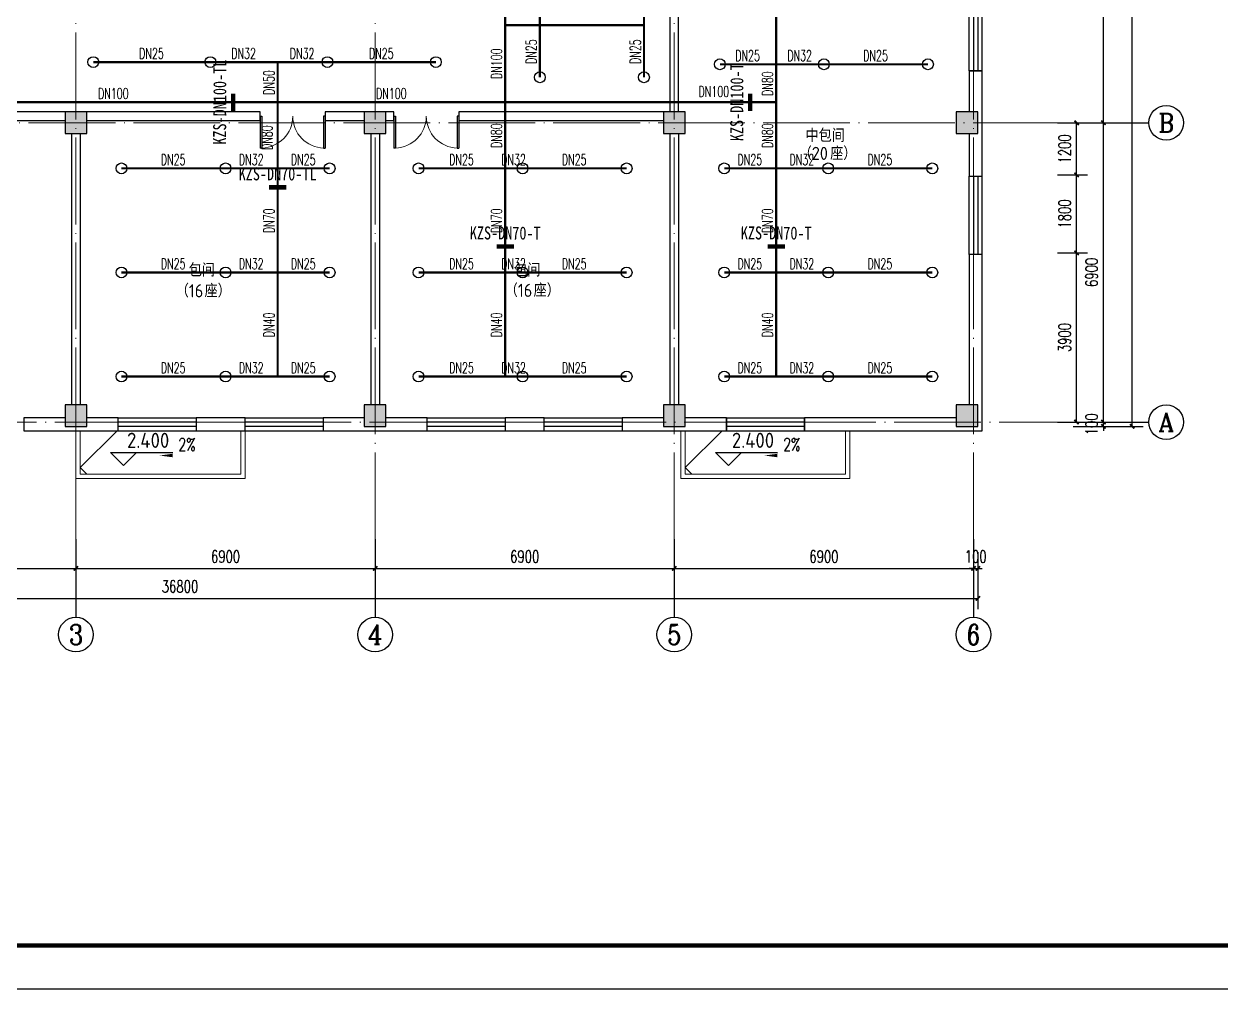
# Model space of a CAD drawing. Extents: x 1475400 to 1714963, y -629303 to -315532.
# Drawn here: x 1614060 to 1641670, y -476080 to -453828 of the extents above; entities that cross this region are included whole.
import ezdxf
from ezdxf.enums import TextEntityAlignment as Align

# ---------------------------------------------------------------- set-up
doc = ezdxf.new("R2010")
doc.units = 0
doc.header["$LTSCALE"] = 1000
doc.linetypes.add('DOTE', pattern=[2.42, 2, -0.2, 0.02, -0.2])
for name, color, linetype in [('A-ANNO-DIMS', 3, 'Continuous'), ('A-ANNO-IDEN-LEVL', 3, 'Continuous'), ('A-ANNO-TXT', 7, 'Continuous'), ('AXIS', 3, 'Continuous'), ('AXIS_TEXT', 7, 'Continuous'), ('BTTK', 7, 'Continuous'), ('COLUMN', 255, 'Continuous'), ('P-SPRN-IDEN', 4, 'Continuous'), ('P-SPRN-NAZL', 3, 'Continuous'), ('P-SPRN-PIPE', 6, 'Continuous'), ('PUB_DIM', 3, 'Continuous'), ('PUB_HATCH', 8, 'Continuous'), ('PUB_TEXT', 7, 'Continuous'), ('PUB_TITLE', 4, 'Continuous'), ('WALL', 2, 'Continuous'), ('WINDOW', 4, 'Continuous'), ('建筑底图', 7, 'Continuous'), ('抗震支吊架', 2, 'Continuous'), ('水', 5, 'Continuous')]:
    doc.layers.add(name, color=color, linetype=linetype)
doc.layers.add('DOTE', color=8, linetype='DOTE', lineweight=9)
doc.layers.add('悬挑板', color=9, linetype='Continuous', lineweight=18)
doc.styles.add('_TCH_AXIS', font='COMPLEX', dxfattribs={"bigfont": 'GBCBIG'})
doc.styles.add('_TCH_DIM', font='SIMPLEX', dxfattribs={"bigfont": 'GBCBIG'})
doc.styles.add('_TWT_PIPEDN', font='SIMPLEX', dxfattribs={"width": 0.8, "height": 2.5, "bigfont": 'HZTXT'})
doc.styles.add('A_DIM_T3', font='SIMPLEX', dxfattribs={"width": 0.7, "bigfont": 'HZ'})
doc.styles.add('COMPLEX', font='COMPLEX')
doc.styles.add('HZ(TK)', font='geniso.shx', dxfattribs={"width": 0.9, "bigfont": 'hztxt.shx'})
doc.styles.add('kzcad', font='', dxfattribs={"width": 0.8})
doc.styles.get("Standard").update_dxf_attribs({"font": 'geniso.shx', "bigfont": 'hztxt.shx'})
doc.styles.get('kzcad').set_extended_font_data('SimSun')
doc.dimstyles.new('_TCH_ARCH&&100', dxfattribs={"dimtxt": 280, "dimasz": 100, "dimexe": 250, "dimexo": 300, "dimgap": 135, "dimtad": 1, "dimdec": 0, "dimzin": 0, "dimdsep": 46, "dimtxsty": 'A_DIM_T3', "dimblk": 'ARCHTICK', "dimcen": 0.09, "dimclrt": 7, "dimazin": 2, "dimtfac": 1, "dimtdec": 0, "dimtix": 1, "dimtmove": 2, "dimatfit": 3, "dimfxl": 150, "dimtolj": 1, "dimtzin": 0, "dimarcsym": 0})

# ---------------------------------------------------------------- blocks, each defined once
blk = doc.blocks.new('vhtemplate_2019年新竖式图框_A1')
at = {"layer": 'PUB_TITLE', "color": 7}
blk.add_lwpolyline([(0, 594), (841, 594), (841, 0), (0, 0)], close=True, dxfattribs=at)
at = {"layer": 'PUB_TITLE', "const_width": 1}
blk.add_lwpolyline([(25, 10), (831, 10), (831, 584), (25, 584)], close=True, dxfattribs=at)
at = {"layer": 'BTTK', "color": 4, "style": 'HZ(TK)', "width": 0.9}
for tag, p in [('合作单位_001', (795.83, 509.44)), ('建设单位_001', (795.85, 207.44)), ('工程名称_001', (795.62, 174.44)), ('子项名称_001', (805.71, 157.94)), ('图纸名称_001', (795.45, 138.94))]:
    blk.add_attdef(tag, p, '', height=3.5, dxfattribs=at)
for tag, p in [('注册证书号', (808.5, 279)), ('注册印章号', (808.5, 271)), ('设计号', (806, 193)), ('图别', (789.75, 34)), ('图号', (822.25, 34)), ('版本号', (789.75, 26)), ('日期', (822.25, 26))]:
    blk.add_attdef(tag, text='', height=3.5, dxfattribs=at).set_placement(p, align=Align.MIDDLE)
blk = doc.blocks.new('_ArchTick')
at = {"color": 0, "linetype": 'ByBlock', "const_width": 0.4}
blk.add_lwpolyline([(-0.5, -0.5), (0.5, 0.5)], dxfattribs=at)
blk = doc.blocks.new('*D228')
at = {"layer": 'A-ANNO-DIMS', "color": 0, "lineweight": -2, "transparency": 16777216}
for p, q in [((902661, -380810), (902661, -380710)), ((902161, -380810), (902911, -380810)), ((902161, -380910), (902911, -380910)), ((902661, -380910), (902661, -380810)), ((902661, -380910), (902661, -381010))]:
    blk.add_line(p, q, dxfattribs=at)
at = {"layer": 'Defpoints', "color": 0, "transparency": 16777216}
for p in [(901861, -380810), (901861, -380910), (902661, -380810)]:
    blk.add_point(p, dxfattribs=at)
at = {"layer": 'A-ANNO-DIMS', "color": 0, "lineweight": -2, "transparency": 16777216, "xscale": 100, "yscale": 100, "zscale": 100}
for p, rotation in [((902661, -380810), 270), ((902661, -380910), 90)]:
    blk.add_blockref('_ArchTick', p, dxfattribs=dict(at, rotation=rotation))
at = {"layer": 'A-ANNO-DIMS', "color": 7, "transparency": 16777216, "insert": (902386, -380860), "char_height": 280, "attachment_point": 5, "rotation": 90, "style": 'A_DIM_T3'}
blk.add_mtext('\\A1;100', dxfattribs=at)
blk = doc.blocks.new('*D229')
at = {"layer": 'A-ANNO-DIMS', "color": 0, "lineweight": -2, "transparency": 16777216}
for p, q in [((902161, -373910), (902911, -373910)), ((902661, -380810), (902661, -373910)), ((902161, -380810), (902911, -380810))]:
    blk.add_line(p, q, dxfattribs=at)
at = {"layer": 'Defpoints', "color": 0, "transparency": 16777216}
for p in [(901861, -373910), (902661, -373910), (901861, -380810)]:
    blk.add_point(p, dxfattribs=at)
at = {"layer": 'A-ANNO-DIMS', "color": 0, "lineweight": -2, "transparency": 16777216, "xscale": 100, "yscale": 100, "zscale": 100}
for p, rotation in [((902661, -373910), 90), ((902661, -380810), 270)]:
    blk.add_blockref('_ArchTick', p, dxfattribs=dict(at, rotation=rotation))
at = {"layer": 'A-ANNO-DIMS', "color": 7, "transparency": 16777216, "insert": (902386, -377360), "char_height": 280, "attachment_point": 5, "rotation": 90, "style": 'A_DIM_T3'}
blk.add_mtext('\\A1;6900', dxfattribs=at)
blk = doc.blocks.new('*D230')
at = {"layer": 'A-ANNO-DIMS', "color": 0, "lineweight": -2, "transparency": 16777216}
for p, q in [((902161, -367010), (902911, -367010)), ((902661, -373910), (902661, -367010)), ((902161, -373910), (902911, -373910))]:
    blk.add_line(p, q, dxfattribs=at)
at = {"layer": 'Defpoints', "color": 0, "transparency": 16777216}
for p in [(901861, -367010), (902661, -367010), (901861, -373910)]:
    blk.add_point(p, dxfattribs=at)
at = {"layer": 'A-ANNO-DIMS', "color": 0, "lineweight": -2, "transparency": 16777216, "xscale": 100, "yscale": 100, "zscale": 100}
for p, rotation in [((902661, -367010), 90), ((902661, -373910), 270)]:
    blk.add_blockref('_ArchTick', p, dxfattribs=dict(at, rotation=rotation))
at = {"layer": 'A-ANNO-DIMS', "color": 7, "transparency": 16777216, "insert": (902386, -370460), "char_height": 280, "attachment_point": 5, "rotation": 90, "style": 'A_DIM_T3'}
blk.add_mtext('\\A1;6900', dxfattribs=at)
blk = doc.blocks.new('*D235')
at = {"layer": 'Defpoints', "color": 0, "transparency": 16777216}
for p in [(901663, -345910), (903324, -345910), (901663, -380910)]:
    blk.add_point(p, dxfattribs=at)
at = {"layer": 'PUB_DIM', "color": 0, "lineweight": -2, "transparency": 16777216}
for p, q in [((901963, -345910), (903574, -345910)), ((903324, -380910), (903324, -345910)), ((901963, -380910), (903574, -380910))]:
    blk.add_line(p, q, dxfattribs=at)
at = {"layer": 'PUB_DIM', "color": 0, "lineweight": -2, "transparency": 16777216, "xscale": 100, "yscale": 100, "zscale": 100}
for p, rotation in [((903324, -345910), 90), ((903324, -380910), 270)]:
    blk.add_blockref('_ArchTick', p, dxfattribs=dict(at, rotation=rotation))
at = {"layer": 'PUB_DIM', "color": 7, "transparency": 16777216, "insert": (903049, -363410), "char_height": 280, "attachment_point": 5, "rotation": 90, "style": 'A_DIM_T3'}
blk.add_mtext('\\A1;35000', dxfattribs=at)
blk = doc.blocks.new('*D239')
at = {"layer": 'A-ANNO-DIMS', "color": 0, "lineweight": -2, "transparency": 16777216}
for p, q in [((872063, -383811), (872063, -384435)), ((878963, -383811), (878963, -384435)), ((872063, -384185), (878963, -384185))]:
    blk.add_line(p, q, dxfattribs=at)
at = {"layer": 'Defpoints', "color": 0, "transparency": 16777216}
for p in [(872063, -383511), (878963, -383511), (878963, -384185)]:
    blk.add_point(p, dxfattribs=at)
at = {"layer": 'A-ANNO-DIMS', "color": 0, "lineweight": -2, "transparency": 16777216, "xscale": 100, "yscale": 100, "zscale": 100, "rotation": 180}
blk.add_blockref('_ArchTick', (872063, -384185), dxfattribs=at)
at = {"layer": 'A-ANNO-DIMS', "color": 0, "lineweight": -2, "transparency": 16777216, "xscale": 100, "yscale": 100, "zscale": 100}
blk.add_blockref('_ArchTick', (878963, -384185), dxfattribs=at)
at = {"layer": 'A-ANNO-DIMS', "color": 7, "transparency": 16777216, "insert": (875513, -383910), "char_height": 280, "attachment_point": 5, "style": 'A_DIM_T3'}
blk.add_mtext('\\A1;6900', dxfattribs=at)
blk = doc.blocks.new('*D240')
at = {"layer": 'A-ANNO-DIMS', "color": 0, "lineweight": -2, "transparency": 16777216}
for p, q in [((878963, -383811), (878963, -384435)), ((885863, -383811), (885863, -384435)), ((878963, -384185), (885863, -384185))]:
    blk.add_line(p, q, dxfattribs=at)
at = {"layer": 'Defpoints', "color": 0, "transparency": 16777216}
for p in [(878963, -383511), (885863, -383511), (885863, -384185)]:
    blk.add_point(p, dxfattribs=at)
at = {"layer": 'A-ANNO-DIMS', "color": 0, "lineweight": -2, "transparency": 16777216, "xscale": 100, "yscale": 100, "zscale": 100, "rotation": 180}
blk.add_blockref('_ArchTick', (878963, -384185), dxfattribs=at)
at = {"layer": 'A-ANNO-DIMS', "color": 0, "lineweight": -2, "transparency": 16777216, "xscale": 100, "yscale": 100, "zscale": 100}
blk.add_blockref('_ArchTick', (885863, -384185), dxfattribs=at)
at = {"layer": 'A-ANNO-DIMS', "color": 7, "transparency": 16777216, "insert": (882413, -383910), "char_height": 280, "attachment_point": 5, "style": 'A_DIM_T3'}
blk.add_mtext('\\A1;6900', dxfattribs=at)
blk = doc.blocks.new('*D241')
at = {"layer": 'A-ANNO-DIMS', "color": 0, "lineweight": -2, "transparency": 16777216}
for p, q in [((885863, -383811), (885863, -384435)), ((892763, -383811), (892763, -384435)), ((885863, -384185), (892763, -384185))]:
    blk.add_line(p, q, dxfattribs=at)
at = {"layer": 'Defpoints', "color": 0, "transparency": 16777216}
for p in [(885863, -383511), (892763, -383511), (892763, -384185)]:
    blk.add_point(p, dxfattribs=at)
at = {"layer": 'A-ANNO-DIMS', "color": 0, "lineweight": -2, "transparency": 16777216, "xscale": 100, "yscale": 100, "zscale": 100, "rotation": 180}
blk.add_blockref('_ArchTick', (885863, -384185), dxfattribs=at)
at = {"layer": 'A-ANNO-DIMS', "color": 0, "lineweight": -2, "transparency": 16777216, "xscale": 100, "yscale": 100, "zscale": 100}
blk.add_blockref('_ArchTick', (892763, -384185), dxfattribs=at)
at = {"layer": 'A-ANNO-DIMS', "color": 7, "transparency": 16777216, "insert": (889313, -383910), "char_height": 280, "attachment_point": 5, "style": 'A_DIM_T3'}
blk.add_mtext('\\A1;6900', dxfattribs=at)
blk = doc.blocks.new('*D242')
at = {"layer": 'A-ANNO-DIMS', "color": 0, "lineweight": -2, "transparency": 16777216}
for p, q in [((892763, -383811), (892763, -384435)), ((899663, -383811), (899663, -384435)), ((892763, -384185), (899663, -384185))]:
    blk.add_line(p, q, dxfattribs=at)
at = {"layer": 'Defpoints', "color": 0, "transparency": 16777216}
for p in [(892763, -383511), (899663, -383511), (899663, -384185)]:
    blk.add_point(p, dxfattribs=at)
at = {"layer": 'A-ANNO-DIMS', "color": 0, "lineweight": -2, "transparency": 16777216, "xscale": 100, "yscale": 100, "zscale": 100, "rotation": 180}
blk.add_blockref('_ArchTick', (892763, -384185), dxfattribs=at)
at = {"layer": 'A-ANNO-DIMS', "color": 0, "lineweight": -2, "transparency": 16777216, "xscale": 100, "yscale": 100, "zscale": 100}
blk.add_blockref('_ArchTick', (899663, -384185), dxfattribs=at)
at = {"layer": 'A-ANNO-DIMS', "color": 7, "transparency": 16777216, "insert": (896213, -383910), "char_height": 280, "attachment_point": 5, "style": 'A_DIM_T3'}
blk.add_mtext('\\A1;6900', dxfattribs=at)
blk = doc.blocks.new('*D243')
at = {"layer": 'A-ANNO-DIMS', "color": 0, "lineweight": -2, "transparency": 16777216}
for p, q in [((899663, -383811), (899663, -384435)), ((899763, -383811), (899763, -384435)), ((899663, -384185), (899563, -384185)), ((899663, -384185), (899763, -384185)), ((899763, -384185), (899863, -384185))]:
    blk.add_line(p, q, dxfattribs=at)
at = {"layer": 'Defpoints', "color": 0, "transparency": 16777216}
for p in [(899663, -383511), (899763, -383511), (899763, -384185)]:
    blk.add_point(p, dxfattribs=at)
at = {"layer": 'A-ANNO-DIMS', "color": 0, "lineweight": -2, "transparency": 16777216, "xscale": 100, "yscale": 100, "zscale": 100}
blk.add_blockref('_ArchTick', (899663, -384185), dxfattribs=at)
at = {"layer": 'A-ANNO-DIMS', "color": 0, "lineweight": -2, "transparency": 16777216, "xscale": 100, "yscale": 100, "zscale": 100, "rotation": 180}
blk.add_blockref('_ArchTick', (899763, -384185), dxfattribs=at)
at = {"layer": 'A-ANNO-DIMS', "color": 7, "transparency": 16777216, "insert": (899713, -383910), "char_height": 280, "attachment_point": 5, "style": 'A_DIM_T3'}
blk.add_mtext('\\A1;100', dxfattribs=at)
blk = doc.blocks.new('*D252')
at = {"layer": 'Defpoints', "color": 0, "transparency": 16777216}
for p in [(862963, -383511), (899763, -383511), (899763, -384876)]:
    blk.add_point(p, dxfattribs=at)
at = {"layer": 'PUB_DIM', "color": 0, "lineweight": -2, "transparency": 16777216}
for p, q in [((862963, -383811), (862963, -385126)), ((899763, -383811), (899763, -385126)), ((862963, -384876), (899763, -384876))]:
    blk.add_line(p, q, dxfattribs=at)
at = {"layer": 'PUB_DIM', "color": 0, "lineweight": -2, "transparency": 16777216, "xscale": 100, "yscale": 100, "zscale": 100, "rotation": 180}
blk.add_blockref('_ArchTick', (862963, -384876), dxfattribs=at)
at = {"layer": 'PUB_DIM', "color": 0, "lineweight": -2, "transparency": 16777216, "xscale": 100, "yscale": 100, "zscale": 100}
blk.add_blockref('_ArchTick', (899763, -384876), dxfattribs=at)
at = {"layer": 'PUB_DIM', "color": 7, "transparency": 16777216, "insert": (881363, -384601), "char_height": 280, "attachment_point": 5, "style": 'A_DIM_T3'}
blk.add_mtext('\\A1;36800', dxfattribs=at)
blk = doc.blocks.new('*D254')
at = {"layer": 'Defpoints', "color": 0, "transparency": 16777216}
for p in [(901299, -373910), (902041, -373910), (901299, -375111)]:
    blk.add_point(p, dxfattribs=at)
at = {"layer": 'PUB_DIM', "color": 0, "lineweight": -2, "transparency": 16777216}
for p, q in [((901599, -373910), (902291, -373910)), ((902041, -375111), (902041, -373910)), ((901599, -375111), (902291, -375111))]:
    blk.add_line(p, q, dxfattribs=at)
at = {"layer": 'PUB_DIM', "color": 0, "lineweight": -2, "transparency": 16777216, "xscale": 100, "yscale": 100, "zscale": 100}
for p, rotation in [((902041, -373910), 90), ((902041, -375111), 270)]:
    blk.add_blockref('_ArchTick', p, dxfattribs=dict(at, rotation=rotation))
at = {"layer": 'PUB_DIM', "color": 7, "transparency": 16777216, "insert": (901766, -374511), "char_height": 280, "attachment_point": 5, "rotation": 90, "style": 'A_DIM_T3'}
blk.add_mtext('\\A1;1200', dxfattribs=at)
blk = doc.blocks.new('*D255')
at = {"layer": 'Defpoints', "color": 0, "transparency": 16777216}
for p in [(901299, -375111), (902041, -375111), (901299, -376911)]:
    blk.add_point(p, dxfattribs=at)
at = {"layer": 'PUB_DIM', "color": 0, "lineweight": -2, "transparency": 16777216}
for p, q in [((901599, -375111), (902291, -375111)), ((902041, -376911), (902041, -375111)), ((901599, -376911), (902291, -376911))]:
    blk.add_line(p, q, dxfattribs=at)
at = {"layer": 'PUB_DIM', "color": 0, "lineweight": -2, "transparency": 16777216, "xscale": 100, "yscale": 100, "zscale": 100}
for p, rotation in [((902041, -375111), 90), ((902041, -376911), 270)]:
    blk.add_blockref('_ArchTick', p, dxfattribs=dict(at, rotation=rotation))
at = {"layer": 'PUB_DIM', "color": 7, "transparency": 16777216, "insert": (901766, -376011), "char_height": 280, "attachment_point": 5, "rotation": 90, "style": 'A_DIM_T3'}
blk.add_mtext('\\A1;1800', dxfattribs=at)
blk = doc.blocks.new('*D256')
at = {"layer": 'Defpoints', "color": 0, "transparency": 16777216}
for p in [(901299, -376911), (902041, -376911), (901299, -380810)]:
    blk.add_point(p, dxfattribs=at)
at = {"layer": 'PUB_DIM', "color": 0, "lineweight": -2, "transparency": 16777216}
for p, q in [((901599, -376911), (902291, -376911)), ((902041, -380810), (902041, -376911)), ((901599, -380810), (902291, -380810))]:
    blk.add_line(p, q, dxfattribs=at)
at = {"layer": 'PUB_DIM', "color": 0, "lineweight": -2, "transparency": 16777216, "xscale": 100, "yscale": 100, "zscale": 100}
for p, rotation in [((902041, -376911), 90), ((902041, -380810), 270)]:
    blk.add_blockref('_ArchTick', p, dxfattribs=dict(at, rotation=rotation))
at = {"layer": 'PUB_DIM', "color": 7, "transparency": 16777216, "insert": (901766, -378861), "char_height": 280, "attachment_point": 5, "rotation": 90, "style": 'A_DIM_T3'}
blk.add_mtext('\\A1;3900', dxfattribs=at)
blk = doc.blocks.new('$WINLIB2D$00000001')
at = {"color": 0}
for points in [[(-0.5, 0.5), (-0.5, -0.5)], [(-0.5, 0.5), (0.5, 0.5)], [(0.5, -0.5), (0.5, 0.5)], [(0.5, 0.167), (-0.5, 0.167)], [(0.5, -0.167), (-0.5, -0.167)], [(-0.5, -0.5), (0.5, -0.5)]]:
    blk.add_lwpolyline(points, dxfattribs=at)
blk = doc.blocks.new('_AXISO')
blk.add_circle((0, 0), 0.5)
at = {"layer": 'AXIS_TEXT', "style": 'COMPLEX', "width": 1.041667}
blk.add_attdef('A', text='', height=0.56, dxfattribs=at).set_placement((-0.25, -0.28), (0.25, -0.28), align=Align.FIT)
blk = doc.blocks.new('$DorLib2D$00000002')
for p, q in [((-0.5, 0), (-0.5, 0.4875)), ((-0.475, 0.4875), (-0.5, 0.4875)), ((-0.475, 0), (-0.475, 0.4875)), ((0.475, 0), (0.475, 0.4875)), ((0.475, 0.4875), (0.5, 0.4875)), ((0.5, 0), (0.5, 0.4875)), ((-0.5, 0), (-0.475, 0)), ((0.5, 0), (0.475, 0))]:
    blk.add_line(p, q)
at = {"lineweight": 13}
for centre, start, end in [((-0.4875, 0), 0, 88.53072), ((0.4875, 0), 91.46928, 180)]:
    blk.add_arc(centre, 0.4875, start, end, dxfattribs=at)
blk = doc.blocks.new('$TwtSys$00000125')
blk.add_circle((0, 0, 0), 1)
blk = doc.blocks.new('sdfcsf')
at = {"layer": 'PUB_HATCH'}
for points in [[(879213.1, -374160.3), (879213.1, -373660.3), (878713.1, -373660.3), (878713.1, -374160.3)], [(886113.1, -374160.3), (886113.1, -373660.3), (885613.1, -373660.3), (885613.1, -374160.3)], [(893013.1, -374160.3), (893013.1, -373660.3), (892513.1, -373660.3), (892513.1, -374160.3)], [(899763.1, -374160.3), (899763.1, -373660.3), (899263.1, -373660.3), (899263.1, -374160.3)], [(879213.1, -380910.3), (879213.1, -380410.3), (878713.1, -380410.3), (878713.1, -380910.3)], [(886113.1, -380910.3), (886113.1, -380410.3), (885613.1, -380410.3), (885613.1, -380910.3)], [(893013.1, -380910.3), (893013.1, -380410.3), (892513.1, -380410.3), (892513.1, -380910.3)], [(899763.1, -380910.3), (899763.1, -380410.3), (899263.1, -380410.3), (899263.1, -380910.3)]]:
    blk.add_hatch(color=256, dxfattribs=at).paths.add_polyline_path(points)
for p, q in [((879062.9, -381860.3), (879912.9, -381010.3)), ((893013.5, -381860.3), (893863.5, -381010.3)), ((879212.9, -382010.3), (879062.9, -381860.3)), ((893163.5, -382010.3), (893013.5, -381860.3))]:
    blk.add_line(p, q)
at = {"layer": 'A-ANNO-IDEN-LEVL'}
for p, q in [((880060.5, -381811), (879760.5, -381511)), ((879760.5, -381511), (881194.5, -381511)), ((880060.5, -381811), (880360.5, -381511)), ((894010.9, -381811), (893710.9, -381511)), ((893710.9, -381511), (895144.8, -381511)), ((894010.9, -381811), (894310.9, -381511))]:
    blk.add_line(p, q, dxfattribs=at)
at = {"layer": 'AXIS'}
for p, q in [((901663.1, -373910.3), (903707.5, -373910.3)), ((901663.1, -380810.3), (903707.5, -380810.3)), ((878963.1, -383511.1), (878963.1, -385311.1)), ((885863.1, -383511.1), (885863.1, -385311.1)), ((892763.1, -383511.1), (892763.1, -385311.1)), ((899663.1, -383511.1), (899663.1, -385311.1))]:
    blk.add_line(p, q, dxfattribs=at)
at = {"layer": 'COLUMN'}
for p, q in [((879213.1, -373660.3), (878713.1, -373660.3)), ((878713.1, -373660.3), (878713.1, -374160.3)), ((879213.1, -374160.3), (879213.1, -373660.3)), ((886113.1, -373660.3), (885613.1, -373660.3)), ((885613.1, -373660.3), (885613.1, -374160.3)), ((886113.1, -374160.3), (886113.1, -373660.3)), ((893013.1, -373660.3), (892513.1, -373660.3)), ((892513.1, -373660.3), (892513.1, -374160.3)), ((893013.1, -374160.3), (893013.1, -373660.3)), ((899763.1, -373660.3), (899263.1, -373660.3)), ((899263.1, -373660.3), (899263.1, -374160.3)), ((899763.1, -374160.3), (899763.1, -373660.3)), ((878713.1, -374160.3), (879213.1, -374160.3)), ((885613.1, -374160.3), (886113.1, -374160.3)), ((892513.1, -374160.3), (893013.1, -374160.3)), ((899263.1, -374160.3), (899763.1, -374160.3)), ((879213.1, -380410.3), (878713.1, -380410.3)), ((878713.1, -380410.3), (878713.1, -380910.3)), ((879213.1, -380910.3), (879213.1, -380410.3)), ((886113.1, -380410.3), (885613.1, -380410.3)), ((885613.1, -380410.3), (885613.1, -380910.3)), ((886113.1, -380910.3), (886113.1, -380410.3)), ((893013.1, -380410.3), (892513.1, -380410.3)), ((892513.1, -380410.3), (892513.1, -380910.3)), ((893013.1, -380910.3), (893013.1, -380410.3)), ((899763.1, -380410.3), (899263.1, -380410.3)), ((899263.1, -380410.3), (899263.1, -380910.3)), ((899763.1, -380910.3), (899763.1, -380410.3)), ((878713.1, -380910.3), (879213.1, -380910.3)), ((885613.1, -380910.3), (886113.1, -380910.3)), ((892513.1, -380910.3), (893013.1, -380910.3)), ((899263.1, -380910.3), (899763.1, -380910.3))]:
    blk.add_line(p, q, dxfattribs=at)
at = {"layer": 'DOTE'}
for p, q in [((878963.1, -383511.1), (878963.1, -343309.6)), ((885863.1, -383511.1), (885863.1, -343309.6)), ((892763.1, -383511.1), (892763.1, -343309.6)), ((899663.1, -383511.1), (899663.1, -343309.6)), ((860932, -373910.3), (901663.1, -373910.3)), ((861532, -380810.3), (901663.1, -380810.3))]:
    blk.add_line(p, q, dxfattribs=at)
at = {"layer": 'WALL'}
for p, q in [((892663.1, -368940.3), (892663.1, -373660.3)), ((892863.1, -373660.3), (892863.1, -368940.3)), ((899863.1, -372710.3), (899563.1, -372710.3)), ((899563.1, -372710.3), (899563.1, -373660.3)), ((899863.1, -373910.3), (899863.1, -372710.3)), ((878713.1, -373660.3), (875563.5, -373660.3)), ((883212.7, -373660.3), (879213.1, -373660.3)), ((883212.7, -373860.3), (883212.7, -373660.3)), ((885613.1, -373660.3), (884712.7, -373660.3)), ((884712.7, -373660.3), (884712.7, -373860.3)), ((886293.1, -373660.3), (886113.1, -373660.3)), ((886293.1, -373860.3), (886293.1, -373660.3)), ((892513.1, -373660.3), (887793.1, -373660.3)), ((887793.1, -373660.3), (887793.1, -373860.3)), ((875563.5, -373860.3), (878713.1, -373860.3)), ((879213.1, -373860.3), (883212.7, -373860.3)), ((884712.7, -373860.3), (885613.1, -373860.3)), ((885333.7, -373860.3), (885613.1, -373860.3)), ((886113.1, -373860.3), (886293.1, -373860.3)), ((887793.1, -373860.3), (892513.1, -373860.3)), ((899863.1, -375143.7), (899863.1, -373910.3)), ((878863.1, -374160.3), (878863.1, -380410.3)), ((879063.1, -374160.3), (879063.1, -380410.3)), ((885763.1, -374160.3), (885763.1, -380410.3)), ((885963.1, -374160.3), (885963.1, -380410.3)), ((892663.1, -374160.3), (892663.1, -380410.3)), ((892863.1, -374160.3), (892863.1, -380410.3)), ((899563.1, -374160.3), (899563.1, -375143.7)), ((899563.1, -375143.7), (899863.1, -375143.7)), ((899863.1, -376943.7), (899563.1, -376943.7)), ((899563.1, -376943.7), (899563.1, -380410.3)), ((899863.1, -381010.3), (899863.1, -376943.7)), ((878713.1, -380710.3), (877763.1, -380710.3)), ((877763.1, -380710.3), (877763.1, -381010.3)), ((879938.1, -380710.3), (879213.1, -380710.3)), ((879938.1, -381010.3), (879938.1, -380710.3)), ((882863.1, -380710.3), (881738.1, -380710.3)), ((881738.1, -380710.3), (881738.1, -381010.3)), ((882863.1, -381010.3), (882863.1, -380710.3)), ((885613.1, -380710.3), (884663.1, -380710.3)), ((884663.1, -380710.3), (884663.1, -381010.3)), ((887063.1, -380710.3), (886113.1, -380710.3)), ((887063.1, -381010.3), (887063.1, -380710.3)), ((889763.1, -380710.3), (888863.1, -380710.3)), ((888863.1, -380710.3), (888863.1, -381010.3)), ((889763.1, -381010.3), (889763.1, -380710.3)), ((892513.1, -380710.3), (891563.1, -380710.3)), ((891563.1, -380710.3), (891563.1, -381010.3)), ((893963.5, -380710.3), (893013.1, -380710.3)), ((893963.5, -381010.3), (893963.5, -380710.3)), ((899263.1, -380710.3), (895763.5, -380710.3)), ((895763.5, -380710.3), (895763.5, -381010.3)), ((877763.1, -381010.3), (878963.1, -381010.3)), ((878963.1, -381010.3), (879938.1, -381010.3)), ((881738.1, -381010.3), (882863.1, -381010.3)), ((884663.1, -381010.3), (885863.1, -381010.3)), ((885863.1, -381010.3), (887063.1, -381010.3)), ((888863.1, -381010.3), (889763.1, -381010.3)), ((891563.1, -381010.3), (892763.1, -381010.3)), ((892763.1, -381010.3), (893963.5, -381010.3)), ((895763.5, -381010.3), (899863.1, -381010.3))]:
    blk.add_line(p, q, dxfattribs=at)
at = {"layer": '悬挑板', "lineweight": 18}
for points in [[(878960.4, -381004.8), (882863.1, -381010.3), (882863.1, -382110.3), (878963.1, -382110.3)], [(892913.5, -381010.3), (896813.5, -381010.3), (896813.5, -382110.3), (892913.5, -382110.3)]]:
    blk.add_lwpolyline(points, close=True, dxfattribs=at)
for points in [[(882763.1, -381010.3), (882763.1, -382010.3), (879062.9, -382010.3), (879060.4, -381010.3)], [(896713.5, -381010.3), (896713.5, -382010.3), (893013.5, -382010.3), (893013.5, -381010.3)]]:
    blk.add_lwpolyline(points, dxfattribs=at)
at = {"layer": '水'}
for points in [[(882138.9, -381581.3, 0, 0, 0), (880891.9, -381581.3, 0, 80, 0), (881191.9, -381581.3, 0, 0, 0)], [(896089.3, -381581.3, 0, 0, 0), (894842.3, -381581.3, 0, 80, 0), (895142.3, -381581.3, 0, 0, 0)]]:
    blk.add_lwpolyline(points, format="xyseb", dxfattribs=at)
at = {"layer": 'AXIS'}
ref = blk.add_blockref('_AXISO', (904107.5, -373910.3), dxfattribs=dict(at, xscale=800, yscale=800, zscale=800))
ref.add_attrib('A', 'B', dxfattribs={"layer": 'AXIS_TEXT', "height": 435.3, "style": '_TCH_AXIS'}).set_placement((903931.3, -374128), (904283.7, -374128), align=Align.FIT)
ref = blk.add_blockref('_AXISO', (904107.5, -380810.3), dxfattribs=dict(at, xscale=800, yscale=800, zscale=800))
ref.add_attrib('A', 'A', dxfattribs={"layer": 'AXIS_TEXT', "height": 425.2, "style": '_TCH_AXIS'}).set_placement((903925.3, -381022.9), (904289.7, -381022.9), align=Align.FIT)
ref = blk.add_blockref('_AXISO', (878963.1, -385711.1), dxfattribs=dict(at, xscale=800, yscale=800, zscale=800))
ref.add_attrib('A', '3', dxfattribs={"layer": 'AXIS_TEXT', "height": 465.9, "style": '_TCH_AXIS'}).set_placement((878807.8, -385944), (879118.5, -385944), align=Align.FIT)
ref = blk.add_blockref('_AXISO', (885863.1, -385711.1), dxfattribs=dict(at, xscale=800, yscale=800, zscale=800))
ref.add_attrib('A', '4', dxfattribs={"layer": 'AXIS_TEXT', "height": 445.4, "style": '_TCH_AXIS'}).set_placement((885693.4, -385933.8), (886032.8, -385933.8), align=Align.FIT)
ref = blk.add_blockref('_AXISO', (892763.1, -385711.1), dxfattribs=dict(at, xscale=800, yscale=800, zscale=800))
ref.add_attrib('A', '5', dxfattribs={"layer": 'AXIS_TEXT', "height": 465.9, "style": '_TCH_AXIS'}).set_placement((892607.8, -385944), (892918.5, -385944), align=Align.FIT)
ref = blk.add_blockref('_AXISO', (899663.1, -385711.1), dxfattribs=dict(at, xscale=800, yscale=800, zscale=800))
ref.add_attrib('A', '6', dxfattribs={"layer": 'AXIS_TEXT', "height": 465.9, "style": '_TCH_AXIS'}).set_placement((899507.8, -385944), (899818.5, -385944), align=Align.FIT)
at = {"layer": 'WINDOW'}
for name, p, xscale, yscale, zscale, rotation in [('$WINLIB2D$00000001', (899713.1, -371810.3), 1800, 300, 1800, 90), ('$DorLib2D$00000002', (883962.7, -373760.3), 1500, 1500, -1500, 180), ('$DorLib2D$00000002', (887043.1, -373760.3), -1500, 1500, 1500, 180), ('$WINLIB2D$00000001', (899713.1, -376043.7), -1800, 300, 1800, 270), ('$WINLIB2D$00000001', (880838.1, -380860.3), -1800, 300, 1800, 180), ('$WINLIB2D$00000001', (883763.1, -380860.3), -1800, 300, 1800, 180), ('$WINLIB2D$00000001', (887963.1, -380860.3), -1800, 300, 1800, 180), ('$WINLIB2D$00000001', (890663.1, -380860.3), -1800, 300, 1800, 180)]:
    blk.add_blockref(name, p, dxfattribs=dict(at, xscale=xscale, yscale=yscale, zscale=zscale, rotation=rotation))
at = {"layer": 'WINDOW', "xscale": 1800, "yscale": 300, "zscale": 1800}
blk.add_blockref('$WINLIB2D$00000001', (894863.5, -380860.3), dxfattribs=at)
at = {"layer": 'A-ANNO-TXT', "color": 7}
for p in [(880140.3, -381406), (894090.6, -381406)]:
    blk.add_text('2.400', height=350, dxfattribs=at).set_placement(p)
at = {"layer": 'PUB_TEXT'}
for s, height, p in [('中包间', 302.47, (895788.5, -374353.5)), ('（', 302.5, (895631.6, -374766.5)), ('20', 302.47, (895934, -374766.5)), ('座）', 302.47, (896357.5, -374766.5)), ('包间', 302.47, (881563.6, -377456.2)), ('包间', 302.47, (889069.2, -377456.2)), ('（', 302.5, (881264, -377934.1)), ('16', 302.47, (881566.5, -377934.1)), ('座）', 302.47, (881929.5, -377934.1)), ('（', 302.5, (888852.2, -377924.1)), ('16', 302.47, (889154.6, -377924.1)), ('座）', 302.47, (889517.6, -377924.1))]:
    blk.add_text(s, height=height, dxfattribs=at).set_placement(p)
at = {"layer": 'PUB_TEXT', "color": 7, "style": '_TCH_DIM', "width": 0.705882}
for p in [(881325.4, -381476.3), (895275.8, -381476.3)]:
    blk.add_text('2%%%', height=297.5, dxfattribs=at).set_placement(p)
at = {"layer": 'A-ANNO-DIMS'}
for p1, p2, distance, picture, middle in [((901860.5, -373910.3), (901860.5, -367010.3), -800, '*D230', (902385.5, -370460.3)), ((901860.5, -380810.3), (901860.5, -373910.3), -800, '*D229', (902385.5, -377360.3)), ((901860.5, -380910.3), (901860.5, -380810.3), -800, '*D228', (902385.5, -380860.3)), ((872063.1, -383511.1), (878963.1, -383511.1), -673.6, '*D239', (875513.1, -383909.7)), ((878963.1, -383511.1), (885863.1, -383511.1), -673.6, '*D240', (882413.1, -383909.7)), ((885863.1, -383511.1), (892763.1, -383511.1), -673.6, '*D241', (889313.1, -383909.7)), ((892763.1, -383511.1), (899663.1, -383511.1), -673.6, '*D242', (896213.1, -383909.7)), ((899663.1, -383511.1), (899763.1, -383511.1), -673.6, '*D243', (899713.1, -383909.7))]:
    dim = blk.add_aligned_dim(p1=p1, p2=p2, distance=distance, dimstyle='_TCH_ARCH&&100', dxfattribs=at)
    dim.commit()
    dim.dimension.update_dxf_attribs({"geometry": picture, "text_midpoint": middle})
at = {"layer": 'PUB_DIM'}
for p1, p2, distance, picture, middle in [((901663.1, -380910.3), (901663.1, -345910.3), -1661, '*D235', (903049.2, -363410.3)), ((901298.6, -375110.7), (901298.6, -373910.3), -742, '*D254', (901765.6, -374510.5)), ((901298.6, -376910.7), (901298.6, -375110.7), -742, '*D255', (901765.6, -376010.7)), ((901298.6, -380810.3), (901298.6, -376910.7), -742, '*D256', (901765.6, -378860.5)), ((862963.1, -383511.1), (899763.1, -383511.1), -1365.2, '*D252', (881363.1, -384601.3))]:
    dim = blk.add_aligned_dim(p1=p1, p2=p2, distance=distance, dimstyle='_TCH_ARCH&&100', dxfattribs=at)
    dim.commit()
    dim.dimension.update_dxf_attribs({"geometry": picture, "text_midpoint": middle})

msp = doc.modelspace()

# ---------------------------------------------------------------- linework, layer by layer
at = {"layer": 'P-SPRN-PIPE', "color": 2, "const_width": 50}
for points in [[(1625160.5, -453858), (1625160.5, -449704)], [(1625160.5, -455633), (1625160.5, -453858)], [(1612335.5, -455633), (1619910.5, -455633)], [(1619910.5, -455633), (1625160.5, -455633)]]:
    msp.add_lwpolyline(points, dxfattribs=at)
at = {"layer": 'P-SPRN-PIPE', "const_width": 50}
for points in [[(1631410.5, -454758), (1631410.5, -452358)], [(1625960.5, -453858), (1625960.5, -452658)], [(1628360.5, -453858), (1628360.5, -452658)], [(1625960.5, -453858), (1625160.5, -453858)], [(1625960.5, -455058), (1625960.5, -453858)], [(1628360.5, -453858), (1625960.5, -453858)], [(1628360.5, -455058), (1628360.5, -453858)], [(1615660.5, -454708), (1618360.5, -454708)], [(1618360.5, -454708), (1619910.5, -454708)], [(1619910.5, -454708), (1621060.5, -454708)], [(1619910.5, -455633), (1619910.5, -454708)], [(1621060.5, -454708), (1623560.5, -454708)], [(1631410.5, -454758), (1630110.5, -454758)], [(1632510.5, -454758), (1631410.5, -454758)], [(1631410.5, -455633), (1631410.5, -454758)], [(1634910.5, -454758), (1632510.5, -454758)], [(1619910.5, -457158), (1619910.5, -455633)], [(1625160.5, -455633), (1625160.5, -457158)], [(1625160.5, -455633), (1631410.5, -455633)], [(1631410.5, -457158), (1631410.5, -455633)], [(1618710.5, -457158), (1616310.5, -457158)], [(1619910.5, -457158), (1618710.5, -457158)], [(1621110.5, -457158), (1619910.5, -457158)], [(1619910.5, -459558), (1619910.5, -457158)], [(1625160.5, -457158), (1623160.5, -457158)], [(1625560.5, -457158), (1625160.5, -457158)], [(1625160.5, -457158), (1625160.5, -459558)], [(1627960.5, -457158), (1625560.5, -457158)], [(1631410.5, -457158), (1630210.5, -457158)], [(1632610.5, -457158), (1631410.5, -457158)], [(1631410.5, -459558), (1631410.5, -457158)], [(1635010.5, -457158), (1632610.5, -457158)], [(1616310.5, -459558), (1618710.5, -459558)], [(1618710.5, -459558), (1619910.5, -459558)], [(1619910.5, -461958), (1619910.5, -459558)], [(1619910.5, -459558), (1621110.5, -459558)], [(1623160.5, -459558), (1625160.5, -459558)], [(1625160.5, -459558), (1625560.5, -459558)], [(1625160.5, -459558), (1625160.5, -461958)], [(1625560.5, -459558), (1627960.5, -459558)], [(1631410.5, -459558), (1630210.5, -459558)], [(1632610.5, -459558), (1631410.5, -459558)], [(1631410.5, -461958), (1631410.5, -459558)], [(1635010.5, -459558), (1632610.5, -459558)], [(1616310.5, -461958), (1618710.5, -461958)], [(1618710.5, -461958), (1619910.5, -461958)], [(1619910.5, -461958), (1621110.5, -461958)], [(1623160.5, -461958), (1625160.5, -461958)], [(1625160.5, -461958), (1625560.5, -461958)], [(1625560.5, -461958), (1627960.5, -461958)], [(1631410.5, -461958), (1630210.5, -461958)], [(1632610.5, -461958), (1631410.5, -461958)], [(1635010.5, -461958), (1632610.5, -461958)]]:
    msp.add_lwpolyline(points, dxfattribs=at)
at = {"layer": '抗震支吊架', "color": 2, "const_width": 100}
for points in [[(1618885.5, -455833), (1618885.5, -455433)], [(1630810.5, -455833), (1630810.5, -455433)], [(1619710.5, -457595.5), (1620110.5, -457595.5)], [(1624960.5, -458958), (1625360.5, -458958)], [(1631210.5, -458958), (1631610.5, -458958)]]:
    msp.add_lwpolyline(points, dxfattribs=at)

# ---------------------------------------------------------------- block references
at = {"xscale": 100.1, "yscale": 100.1, "zscale": 100.1}
msp.add_blockref('vhtemplate_2019年新竖式图框_A1', (1588286.6, -476080.2), dxfattribs=at)
at = {"layer": 'P-SPRN-NAZL', "xscale": 125, "yscale": 125, "zscale": 125}
for p in [(1615660.5, -454708), (1618360.5, -454708), (1621060.5, -454708), (1623560.5, -454708), (1630110.5, -454758), (1632510.5, -454758), (1634910.5, -454758), (1625960.5, -455058), (1628360.5, -455058), (1616310.5, -457158), (1618710.5, -457158), (1621110.5, -457158), (1623160.5, -457158), (1625560.5, -457158), (1627960.5, -457158), (1630210.5, -457158), (1632610.5, -457158), (1635010.5, -457158), (1616310.5, -459558), (1618710.5, -459558), (1621110.5, -459558), (1623160.5, -459558), (1625560.5, -459558), (1627960.5, -459558), (1630210.5, -459558), (1632610.5, -459558), (1635010.5, -459558), (1616310.5, -461958), (1618710.5, -461958), (1621110.5, -461958), (1623160.5, -461958), (1625560.5, -461958), (1627960.5, -461958), (1630210.5, -461958), (1632610.5, -461958), (1635010.5, -461958)]:
    msp.add_blockref('$TwtSys$00000125', p, dxfattribs=at)
at = {"layer": '建筑底图'}
msp.add_blockref('sdfcsf', (736297.3, -82197.6), dxfattribs=at)

# ---------------------------------------------------------------- texts
at = {"layer": 'P-SPRN-IDEN', "color": 251, "style": '_TWT_PIPEDN', "width": 0.64}
for s, p in [('DN25', (1616717.2, -454633)), ('DN32', (1618842.2, -454633)), ('DN32', (1620192.2, -454633)), ('DN25', (1622017.2, -454633)), ('DN25', (1630467.2, -454683)), ('DN32', (1631667.2, -454683)), ('DN25', (1633417.2, -454683)), ('DN25', (1617217.2, -457083)), ('DN32', (1619017.2, -457083)), ('DN25', (1620217.2, -457083)), ('DN25', (1623867.2, -457083)), ('DN32', (1625067.2, -457083)), ('DN25', (1626467.2, -457083)), ('DN25', (1630517.2, -457083)), ('DN32', (1631717.2, -457083)), ('DN25', (1633517.2, -457083)), ('DN25', (1617217.2, -459483)), ('DN32', (1619017.2, -459483)), ('DN25', (1620217.2, -459483)), ('DN25', (1623867.2, -459483)), ('DN32', (1625067.2, -459483)), ('DN25', (1626467.2, -459483)), ('DN25', (1630517.2, -459483)), ('DN32', (1631717.2, -459483)), ('DN25', (1633517.2, -459483)), ('DN25', (1617217.2, -461883)), ('DN32', (1619017.2, -461883)), ('DN25', (1620217.2, -461883)), ('DN25', (1623867.2, -461883)), ('DN32', (1625067.2, -461883)), ('DN25', (1626467.2, -461883)), ('DN25', (1630517.2, -461883)), ('DN32', (1631717.2, -461883)), ('DN25', (1633517.2, -461883))]:
    msp.add_text(s, height=250, dxfattribs=at).set_placement(p)
at = {"layer": 'P-SPRN-IDEN', "style": '_TWT_PIPEDN', "width": 0.64}
for s, p in [('DN100', (1625085.5, -455099.8)), ('DN80', (1631335.5, -455488.8)), ('DN80', (1619793.3, -456734.2)), ('DN80', (1625085.5, -456688.8)), ('DN80', (1631335.5, -456688.8)), ('DN70', (1619835.5, -458651.3)), ('DN70', (1625085.5, -458651.3)), ('DN70', (1631335.5, -458651.3))]:
    msp.add_text(s, height=250, rotation=90, dxfattribs=at).set_placement(p)
at = {"layer": 'P-SPRN-IDEN', "color": 251, "style": '_TWT_PIPEDN', "width": 0.64}
for s, p in [('DN25', (1625885.5, -454751.3)), ('DN25', (1628285.5, -454751.3)), ('DN50', (1619835.5, -455463.8)), ('DN40', (1619835.5, -461051.3)), ('DN40', (1625085.5, -461051.3)), ('DN40', (1631335.5, -461051.3))]:
    msp.add_text(s, height=250, rotation=90, dxfattribs=at).set_placement(p)
at = {"layer": 'P-SPRN-IDEN', "style": '_TWT_PIPEDN', "width": 0.64}
for p in [(1629618.8, -455512.5), (1615768.7, -455558), (1622181.2, -455558)]:
    msp.add_text('DN100', height=250, dxfattribs=at).set_placement(p)
at = {"layer": '抗震支吊架', "color": 2, "style": 'kzcad', "width": 0.8}
for s, rotation, p in [('KZS-DN100-TL', 89.88539, (1618725.5, -455633)), ('KZS-DN100-T', 89.88539, (1630650.5, -455633)), ('KZS-DN70-TL', 359.88539, (1619910.5, -457435.5)), ('KZS-DN70-T', 359.88539, (1625160.5, -458798)), ('KZS-DN70-T', 359.88539, (1631410.5, -458798))]:
    msp.add_text(s, height=300, rotation=rotation, dxfattribs=at).set_placement(p, align=Align.CENTER)

doc.saveas('drawing.dxf')
